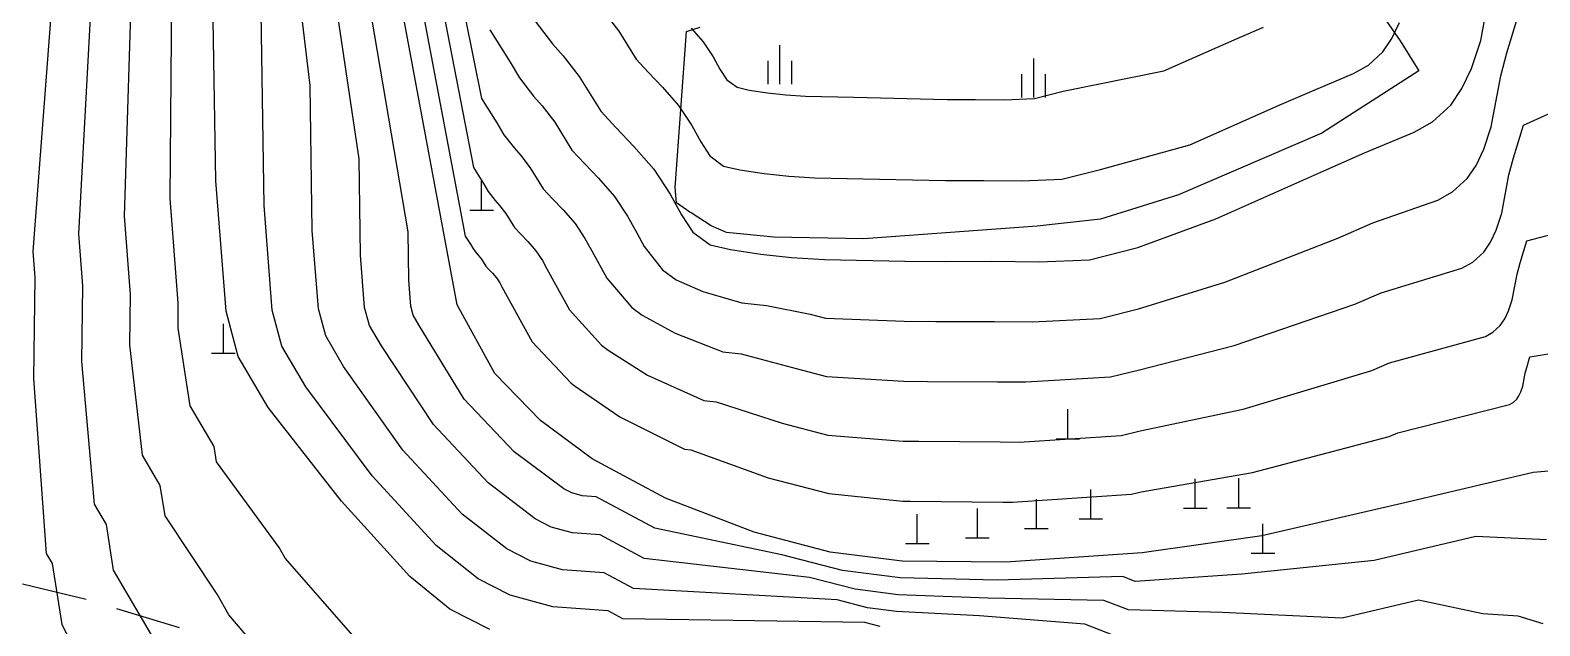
# Model space of a CAD drawing. Header units: millimetres. Extents: x 1017314 to 1767314, y 895264 to 1556514.
# Drawn here: x 1215245 to 1330503, y 992932 to 1038459 of the extents above; entities that cross this region are included whole.
import ezdxf

# ---------------------------------------------------------------- set-up
doc = ezdxf.new("R2010")
doc.units = ezdxf.units.MM
doc.header["$LTSCALE"] = 1000
doc.linetypes.add('15M2P5', pattern=[17.5, 15, -2.5])
doc.linetypes.add('5M2P5', pattern=[7.5, 5, -2.5])
for name, color, linetype in [('A0023119', 1, '5M2P5'), ('C0285311', 7, 'Continuous'), ('D0015112', 3, '15M2P5'), ('D0015212', 3, 'Continuous'), ('F0017111', 30, 'Continuous'), ('F0017114', 7, 'Continuous'), ('등1', 8, 'Continuous')]:
    doc.layers.add(name, color=color, linetype=linetype)

# ---------------------------------------------------------------- blocks, each defined once
blk = doc.blocks.new('C0285311')
at = {"layer": 'C0285311', "color": 0}
for p, q in [((-0.024, 0.014), (-0.024, 7.514)), ((-3.024, 0.014), (2.976, 0.014))]:
    blk.add_line(p, q, dxfattribs=at)
blk = doc.blocks.new('D0015212')
at = {"layer": 'D0015212', "color": 0}
for p, q in [((-0.077, -4.058), (-0.077, 5.942)), ((-3.077, -4.058), (-3.077, 1.942)), ((2.923, -4.058), (2.923, 1.942))]:
    blk.add_line(p, q, dxfattribs=at)

msp = doc.modelspace()

# ---------------------------------------------------------------- linework, layer by layer
at = {"layer": 'A0023119', "elevation": 0}
msp.add_lwpolyline([(1226651.099, 992790.623), (1219514.099, 994944.623), (1206441.099, 998087.623)], dxfattribs=at)
at = {"layer": 'D0015112', "elevation": 0}
msp.add_lwpolyline([(1318174.099, 1040062.623), (1319848.099, 1037639.623), (1321262.099, 1035351.623), (1313852.099, 1030587.623), (1302926.099, 1025870.623), (1296950.099, 1024001.623), (1292124.099, 1023472.623), (1278897.099, 1022504.623), (1272020.099, 1022649.623), (1268409.099, 1022982.623), (1267237.099, 1023497.623), (1265706.099, 1024488.623), (1265610.099, 1024554.623), (1264589.099, 1025260.623), (1264484.099, 1026423.623), (1265355.099, 1038346.623), (1266402.099, 1038679.623)], dxfattribs=at)
at = {"layer": 'F0017111'}
for points, elevation in [([(1335867.099, 1005172.623), (1330004.099, 1004647.623), (1320289.099, 1002348.623), (1309267.099, 999816.623), (1300134.099, 998507.623), (1289737.099, 997785.623), (1281817.099, 997873.623), (1276311.099, 998570.623), (1270510.099, 1000087.623), (1263759.099, 1002699.623), (1258153.099, 1005696.623), (1254194.099, 1008625.623), (1250726.099, 1012218.623), (1247837.099, 1017453.623), (1238092.099, 1069877.623), (1234926.099, 1095239.623), (1232599.099, 1109903.623), (1230076.099, 1121150.623), (1227920.099, 1128538.623), (1226602.099, 1133054.623)], 20000), ([(1253800.099, 1039140.623), (1255125.099, 1037409.623), (1255947.099, 1036492.623), (1257153.099, 1034926.623), (1258803.099, 1032260.623), (1259986.099, 1030985.623), (1261336.099, 1029577.623), (1262847.099, 1027827.623), (1264111.099, 1025931.623), (1264979.099, 1024356.623), (1265845.099, 1023018.623), (1267160.099, 1022057.623), (1268702.099, 1021692.623), (1271028.099, 1021332.623), (1273381.099, 1021088.623), (1275878.099, 1020921.623), (1282024.099, 1020810.623), (1285024.099, 1020781.623), (1288648.099, 1020790.623), (1292289.099, 1020759.623), (1296122.099, 1020913.623), (1299802.099, 1021838.623), (1305759.099, 1024032.623), (1313790.099, 1027613.623), (1317125.099, 1029075.623), (1320903.099, 1030662.623), (1322309.099, 1031458.623), (1323698.099, 1032731.623), (1324550.099, 1033995.623), (1325292.099, 1035538.623), (1325988.099, 1037674.623), (1326897.099, 1042562.623)], 15000)]:
    msp.add_lwpolyline(points, dxfattribs=dict(at, elevation=elevation))
at = {"layer": 'F0017114', "elevation": 25000}
msp.add_lwpolyline([(1250333.099, 992663.623), (1247279.099, 994218.623), (1244239.099, 996694.623), (1239012.099, 1002454.623), (1233402.099, 1009621.623), (1231116.099, 1013507.623), (1230195.099, 1016971.623), (1229411.099, 1026955.623), (1229125.099, 1045403.623), (1228925.099, 1066495.623), (1228316.099, 1076046.623), (1227477.099, 1081149.623), (1225997.099, 1090153.623), (1223702.099, 1100779.623), (1221713.099, 1106597.623), (1219337.099, 1111022.623), (1210228.099, 1123694.623)], dxfattribs=at)
at = {"layer": '등1'}
for points, elevation in [([(1280133.499, 992882.623), (1278973.299, 993186.023), (1260492.699, 993479.623), (1259371.499, 994079.023), (1255140.299, 994378.223), (1251897.099, 995270.223), (1249453.899, 996514.223), (1246230.099, 999080.823), (1241354.899, 1004407.423), (1236289.099, 1011188.023), (1234460.299, 1014296.823), (1233723.499, 1017068.023), (1233096.299, 1025055.223), (1232867.499, 1039813.623), (1230758.499, 1067172.023), (1230271.299, 1074812.823), (1229600.099, 1078895.223), (1227782.899, 1091170.823), (1225946.899, 1099671.623), (1223890.299, 1107258.823), (1221484.899, 1113048.223), (1213766.499, 1124663.423)], 24000), ([(1240093.699, 991968.423), (1234717.499, 998116.423), (1234261.899, 998909.023), (1229470.499, 1005476.623), (1229291.499, 1006637.223), (1227462.699, 1009746.023), (1226529.899, 1015690.223), (1226550.699, 1017618.023), (1225923.499, 1025605.223), (1226075.699, 1044202.623), (1226176.699, 1064381.223), (1226228.299, 1066735.823), (1225741.099, 1074376.623), (1224925.899, 1080512.423), (1223440.299, 1090055.423), (1221329.099, 1099656.223), (1219307.099, 1105368.623), (1216709.699, 1110113.423), (1208354.499, 1121781.623)], 26000), ([(1235948.299, 987242.223), (1230422.899, 993778.223), (1229511.699, 995363.423), (1225538.899, 1001331.623), (1225180.899, 1003652.823), (1223809.299, 1005984.423), (1222864.699, 1014408.823), (1222906.299, 1018264.423), (1222435.899, 1024254.823), (1223026.299, 1043001.623), (1223428.299, 1062266.823), (1223531.499, 1066976.023), (1223166.099, 1072706.623), (1222374.699, 1079875.223), (1220883.499, 1089957.223), (1218956.099, 1098532.823), (1216901.099, 1104139.623), (1214082.299, 1109204.223)], 27000), ([(1224761.499, 991817.823), (1221607.299, 997186.623), (1221070.299, 1000668.423), (1220155.899, 1002222.823), (1219199.499, 1013127.423), (1219261.899, 1018910.823), (1218948.299, 1022904.423), (1219976.899, 1041800.623), (1220679.899, 1060152.423), (1220834.699, 1067216.223), (1220591.099, 1071036.623), (1219823.499, 1079238.023), (1218326.699, 1089859.023), (1216583.099, 1097409.423), (1214495.099, 1102910.623)], 28000), ([(1220011.299, 988272.223), (1217675.699, 993041.623), (1216959.699, 997684.023), (1216502.499, 998461.223), (1215534.299, 1011846.023), (1215617.499, 1019557.223), (1215460.699, 1021554.023), (1216927.499, 1040599.623), (1217931.499, 1058038.023), (1218137.899, 1067456.423), (1218016.099, 1069366.623), (1217272.299, 1078600.823), (1215769.899, 1089760.823), (1214210.099, 1096286.023)], 29000), ([(1330763.699, 993072.823), (1328855.099, 993675.223), (1326144.299, 993860.623), (1321242.899, 994886.823), (1315413.899, 993507.423), (1306252.299, 993938.623), (1299092.899, 994153.623), (1297222.899, 994875.623), (1288391.899, 995052.823), (1281525.899, 995308.423), (1278222.299, 995726.623), (1274741.699, 996636.823), (1262125.899, 998089.623), (1258762.299, 999887.823), (1256646.699, 1000037.423), (1255025.099, 1000483.423), (1253803.499, 1001105.423), (1250212.099, 1003853.223), (1246040.499, 1008313.023), (1242063.099, 1014320.823), (1241148.699, 1015875.223), (1240780.299, 1017260.823), (1240466.699, 1021254.423), (1240352.299, 1028633.623), (1234425.299, 1068524.823)], 22000), ([(1331005.699, 999516.623), (1325623.499, 999767.223), (1317851.499, 997928.023), (1307759.699, 996877.623), (1299613.499, 996330.623), (1298678.499, 996691.623), (1289064.499, 996419.223), (1281671.499, 996591.023), (1277266.699, 997148.623), (1272625.899, 998362.223), (1262942.499, 1000394.623), (1258457.699, 1002792.223), (1257399.899, 1002867.023), (1256589.099, 1003090.023), (1255978.299, 1003401.023), (1252203.099, 1006239.423), (1248383.299, 1010265.823), (1244950.099, 1015887.223), (1244492.899, 1016664.423), (1244308.699, 1017357.223), (1244151.899, 1019354.023), (1244094.699, 1023043.623), (1236258.699, 1069201.223)], 21000), ([(1298572.299, 991976.623), (1295767.299, 993059.623), (1287719.299, 993686.423), (1281380.299, 994025.823), (1279177.899, 994304.623), (1276857.499, 994911.423), (1261309.299, 995784.623), (1259066.899, 996983.423), (1255893.499, 997207.823), (1253461.099, 997876.823), (1251628.699, 998809.823), (1248221.099, 1001467.023), (1243697.699, 1006360.223), (1239176.099, 1012754.423), (1237804.499, 1015086.023), (1237251.899, 1017164.423), (1236781.499, 1023154.823), (1236609.899, 1034223.623), (1232591.899, 1067848.423)], 23000), ([(1240492.099, 1064956.623), (1248460.099, 1022711.023), (1248850.699, 1022095.023), (1249029.699, 1021791.023), (1249294.699, 1021444.823), (1249459.099, 1021261.423), (1249700.299, 1020948.223), (1250030.299, 1020415.023), (1250266.899, 1020160.023), (1250536.899, 1019878.423), (1250839.099, 1019528.423), (1251091.899, 1019149.223), (1251265.499, 1018834.223), (1253576.699, 1014646.223), (1256524.299, 1011504.223), (1256787.299, 1011312.023), (1260262.899, 1008895.823), (1265212.899, 1006426.223), (1265683.499, 1006377.423), (1271583.699, 1004254.423), (1276224.499, 1003040.823), (1281858.499, 1002461.023), (1282458.499, 1002455.223), (1289519.299, 1002386.623), (1290247.499, 1002380.423), (1299331.699, 1002988.823), (1300067.699, 1003173.823), (1308565.499, 1004659.823), (1318989.299, 1007401.623), (1319656.299, 1007694.023), (1328183.899, 1009850.623), (1328465.099, 1010009.823), (1328742.899, 1010264.423), (1328913.299, 1010517.223), (1329061.699, 1010825.823), (1329200.899, 1011253.023), (1329382.699, 1012230.623), (1329501.099, 1012666.823), (1329751.699, 1013500.023), (1334620.299, 1014280.223)], 19000), ([(1242892.099, 1060035.623), (1249083.099, 1027968.423), (1249864.299, 1026736.423), (1250222.299, 1026128.423), (1250752.299, 1025436.023), (1251081.099, 1025069.223), (1251563.499, 1024442.823), (1252223.499, 1023376.423), (1252696.699, 1022866.423), (1253236.699, 1022303.223), (1253841.099, 1021603.223), (1254346.699, 1020844.823), (1254693.899, 1020214.823), (1256427.299, 1017073.823), (1258854.499, 1014382.823), (1259380.499, 1013998.423), (1262372.699, 1012095.023), (1266666.699, 1010152.823), (1267607.899, 1010055.223), (1272657.299, 1008421.223), (1276137.899, 1007511.023), (1281899.899, 1007048.423), (1283099.899, 1007036.823), (1289301.499, 1006987.623), (1290757.899, 1006975.223), (1298529.299, 1007470.023), (1300001.299, 1007840.023), (1307863.899, 1009503.023), (1317689.499, 1012454.623), (1319023.499, 1013039.423), (1326363.699, 1015053.623), (1326926.099, 1015372.023), (1327481.699, 1015881.223), (1327822.499, 1016386.823), (1328119.299, 1017004.023), (1328397.699, 1017858.423), (1328761.299, 1019813.623), (1328998.099, 1020686.023), (1329499.299, 1022352.423), (1333373.499, 1023387.823)], 18000), ([(1245292.099, 1055114.623), (1249706.099, 1033225.823), (1250877.899, 1031377.823), (1251414.899, 1030465.823), (1252209.899, 1029427.223), (1252703.099, 1028877.023), (1253426.699, 1027937.423), (1254416.699, 1026337.823), (1255126.499, 1025572.823), (1255936.499, 1024728.023), (1256843.099, 1023678.023), (1257601.499, 1022540.423), (1258122.299, 1021595.423), (1259277.899, 1019501.423), (1261184.699, 1017261.423), (1261973.699, 1016684.823), (1264482.499, 1015294.223), (1268120.499, 1013879.423), (1269532.299, 1013733.023), (1273730.899, 1012588.023), (1276051.299, 1011981.223), (1281941.299, 1011635.823), (1283741.299, 1011618.423), (1289083.699, 1011588.623), (1291268.299, 1011570.023), (1297726.899, 1011951.223), (1299934.899, 1012506.223), (1307162.299, 1014346.223), (1316389.699, 1017507.623), (1318390.699, 1018384.823), (1324543.499, 1020256.623), (1325387.099, 1020734.223), (1326220.499, 1021498.023), (1326731.699, 1022256.423), (1327176.899, 1023182.223), (1327594.499, 1024463.823), (1328139.899, 1027396.623), (1328495.099, 1028705.223), (1329246.899, 1031204.823), (1332126.699, 1032495.423)], 17000), ([(1250329.099, 1038483.223), (1251891.499, 1036019.223), (1252607.499, 1034803.223), (1253667.499, 1033418.423), (1254325.099, 1032684.823), (1255289.899, 1031432.023), (1256609.899, 1029299.223), (1257556.299, 1028279.223), (1258636.299, 1027152.823), (1259845.099, 1025752.823), (1260856.299, 1024236.023), (1261550.699, 1022976.023), (1262128.499, 1021929.023), (1263514.899, 1020140.023), (1264566.899, 1019371.223), (1266592.299, 1018493.423), (1269574.299, 1017606.023), (1271456.699, 1017410.823), (1274804.499, 1016754.823), (1275964.699, 1016451.423), (1281982.699, 1016223.223), (1284382.699, 1016200.023), (1288865.899, 1016189.623), (1291778.699, 1016164.823), (1296924.499, 1016432.423), (1299868.499, 1017172.423), (1306460.699, 1019189.423), (1315089.899, 1022560.623), (1317757.899, 1023730.223), (1322723.299, 1025459.623), (1323848.099, 1026096.423), (1324959.299, 1027114.823), (1325640.899, 1028126.023), (1326234.499, 1029360.423), (1326791.299, 1031069.223), (1327518.499, 1034979.623), (1327992.099, 1036724.423), (1328994.499, 1040057.223)], 16000), ([(1259216.699, 1039623.423), (1260181.499, 1038370.623), (1261501.499, 1036237.823), (1262447.899, 1035217.823), (1263527.899, 1034091.423), (1264736.699, 1032691.423), (1265747.899, 1031174.623), (1266442.299, 1029914.623), (1267135.099, 1028844.223), (1268187.099, 1028075.423), (1269420.699, 1027783.423), (1271281.499, 1027495.423), (1273163.899, 1027300.223), (1275161.499, 1027166.623), (1280078.299, 1027077.823), (1285139.499, 1026968.223), (1288038.699, 1026975.423), (1290951.499, 1026950.623), (1294017.899, 1027073.823), (1296961.899, 1027813.823), (1303773.499, 1029688.623), (1310598.299, 1032714.423), (1313266.299, 1033884.023), (1316288.699, 1035153.623), (1317413.499, 1035790.423), (1318524.699, 1036808.823), (1319206.299, 1037820.023), (1319799.899, 1039054.423)], 14000), ([(1265719.699, 1038605.223), (1266626.299, 1037555.223), (1267384.699, 1036417.623), (1267905.499, 1035472.623), (1268425.099, 1034669.823), (1269214.099, 1034093.223), (1270139.299, 1033874.223), (1271534.899, 1033658.223), (1272946.699, 1033511.823), (1274444.899, 1033411.623), (1278132.499, 1033345.023), (1285254.899, 1033154.823), (1287429.299, 1033160.223), (1289613.899, 1033141.623), (1291913.699, 1033234.023), (1294121.699, 1033789.023), (1301787.899, 1035344.623), (1307406.499, 1037815.223), (1309407.499, 1038692.423)], 13000)]:
    msp.add_lwpolyline(points, dxfattribs=dict(at, elevation=elevation))

# ---------------------------------------------------------------- block references
at = {"layer": 'C0285311', "xscale": 300, "yscale": 300, "zscale": 300}
for p in [(1249713.299, 1024701.423, 0), (1230005.299, 1013769.423, 0), (1294476.299, 1007228.423, 0), (1304201.299, 1001918.423, 0), (1307520.299, 1001953.423, 0), (1296229.299, 1001107.423, 0), (1287570.299, 999647.423, 0), (1292077.299, 1000368.423, 0), (1282980.299, 999211.423, 0), (1309371.299, 998481.423, 0)]:
    msp.add_blockref('C0285311', p, dxfattribs=at)
at = {"layer": 'D0015212', "xscale": 300, "yscale": 300, "zscale": 300}
for p in [(1272511.002, 1035535.933), (1291882.896, 1034521.062, 0)]:
    msp.add_blockref('D0015212', p, dxfattribs=at)

doc.saveas('drawing.dxf')
